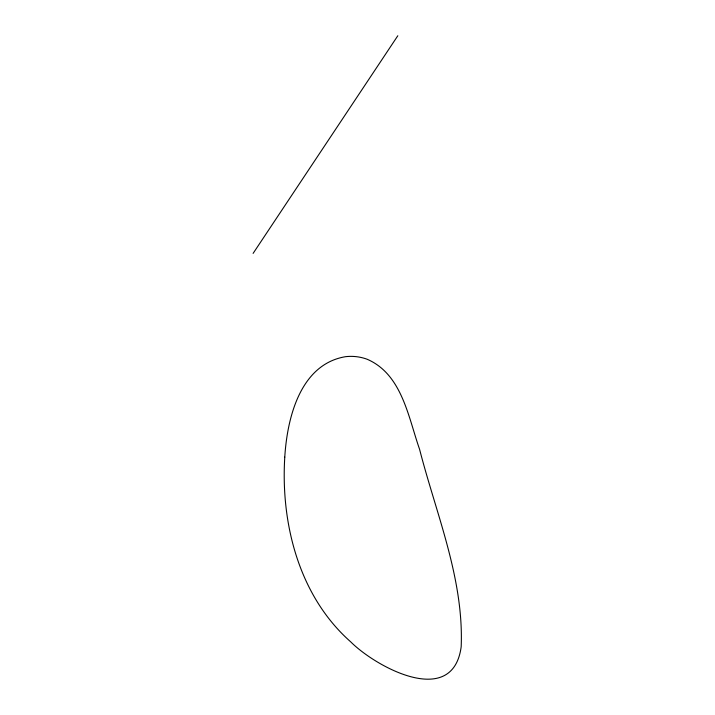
<?xml version="1.0" encoding="UTF-8"?>
<svg xmlns="http://www.w3.org/2000/svg" width="715" height="715" viewBox="0 0 715 715"><rect width="100%" height="100%" fill="white"/><g stroke="black" fill="none" stroke-linecap="round" stroke-linejoin="round"><path stroke-width="1.07" d="M253.11 253.396L397.817 35.75M284.776 457.117C280.629 523.836 299.102 596.23 350.681 641.829C376.027 667.184 452.774 708.833 461.175 646.816C463.955 578.721 436.204 514.174 419.571 449.261C408.301 417.265 402.089 374.329 367.161 359.252A44.428 42.105 8.6 0 0 345.515 356.687C300.157 364.293 287.153 418.105 284.776 457.117"/></g></svg>
